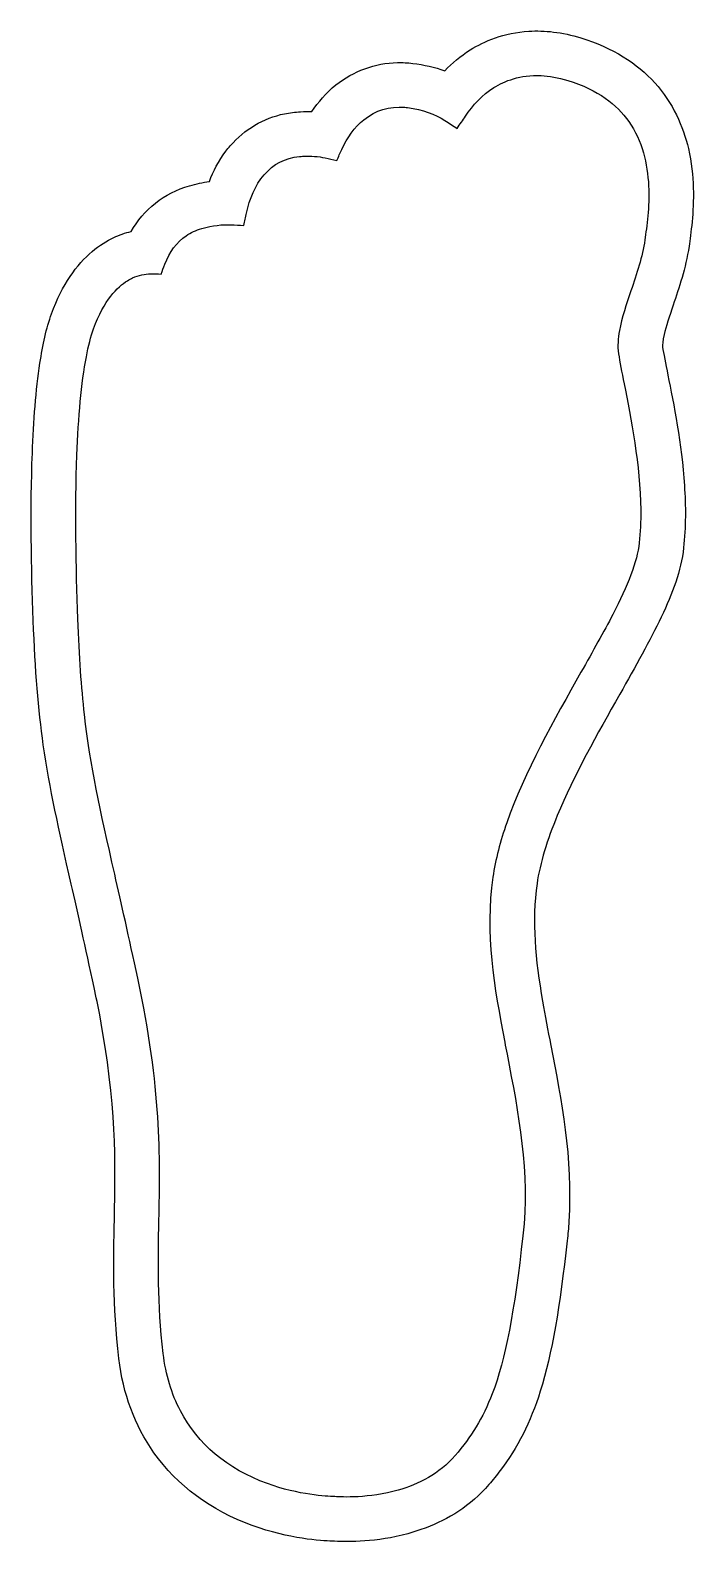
# Model space of a CAD drawing. Header units: millimetres. Extents: x 8 to 112, y 10 to 248.
import ezdxf

# ---------------------------------------------------------------- set-up
doc = ezdxf.new("R2010")
doc.units = ezdxf.units.MM
doc.layers.get('0').update_dxf_attribs({"linetype": 'CONTINUOUS'})

msp = doc.modelspace()

# ---------------------------------------------------------------- linework, layer by layer
for points, knots in [([(76.95, 245.18), (79.13, 246.55), (82.25, 247.88), (86.16, 248.12), (88.63, 248.28), (91.4, 247.98), (94.36, 247.07)], [0, 0, 0, 0, 0.6113944, 0.6113944, 0.6113944, 0.9998782, 0.9998782, 0.9998782, 0.9998782]), ([(94.36, 247.07), (99.35, 245.54), (103.23, 243.05), (105.98, 240), (108.86, 236.82), (110.47, 233.12), (111.28, 229.62), (112.28, 225.31), (112.16, 221.25), (111.86, 218.1), (111.71, 216.55), (111.52, 215.21), (111.38, 214.24), (111.38, 214.24), (111.38, 214.24), (111.38, 214.24)], [0, 0, 0, 0, 0.251853, 0.251853, 0.251853, 0.515091, 0.515091, 0.515091, 0.83921, 0.83921, 0.83921, 1, 1, 1, 1.000028, 1.000028, 1.000028, 1.000028]), ([(55.8, 239.65), (55.8, 239.65), (55.8, 239.65), (55.8, 239.65), (58.55, 241.86), (61.97, 243.1), (65.48, 243.18), (66.28, 243.2), (67.09, 243.16), (67.9, 243.06)], [-0.000017, -0.000017, -0.000017, -0.000017, 0, 0, 0, 0.813554, 0.813554, 0.813554, 1, 1, 1, 1]), ([(80.68, 239.24), (80.68, 239.24), (80.68, 239.24), (80.68, 239.24), (82.34, 240.27), (84.77, 241.28), (88.11, 241.13), (89.36, 241.07), (90.75, 240.84), (92.29, 240.36), (92.29, 240.36), (92.29, 240.36), (92.29, 240.36)], [-0.000033, -0.000033, -0.000033, -0.000033, 0, 0, 0, 0.726924, 0.726924, 0.726924, 1, 1, 1, 1.000037, 1.000037, 1.000037, 1.000037]), ([(52.02, 235.45), (53.02, 236.96), (54.25, 238.41), (55.8, 239.65), (55.8, 239.65), (55.8, 239.65), (55.8, 239.65)], [0.3990928, 0.3990928, 0.3990928, 0.3990928, 1, 1, 1, 1.0000221, 1.0000221, 1.0000221, 1.0000221]), ([(74.9, 232.82), (75.33, 233.46), (75.76, 234.1), (76.19, 234.74), (77.36, 236.48), (78.83, 238.07), (80.68, 239.24), (80.68, 239.24), (80.68, 239.24), (80.68, 239.24)], [-0.328024, -0.328024, -0.328024, -0.328024, 0, 0, 0, 1, 1, 1, 1.000041, 1.000041, 1.000041, 1.000041]), ([(92.29, 240.36), (92.29, 240.36), (92.29, 240.36), (92.29, 240.36), (97.11, 238.88), (100.01, 236.56), (101.89, 233.9), (104.04, 230.85), (104.85, 227.21), (105.02, 223.76), (105.18, 220.42), (104.73, 217.32), (104.43, 215.25)], [-0.000014, -0.000014, -0.000014, -0.000014, 0, 0, 0, 0.306691, 0.306691, 0.306691, 0.658561, 0.658561, 0.658561, 1, 1, 1, 1]), ([(60.2, 234.18), (62.05, 235.68), (64.2, 236.33), (66.67, 236.13), (66.8, 236.12), (66.93, 236.11), (67.07, 236.09), (67.07, 236.09), (67.07, 236.09), (67.07, 236.09)], [0.000021, 0.000021, 0.000021, 0.000021, 0.948646, 0.948646, 0.948646, 1, 1, 1, 1.000056, 1.000056, 1.000056, 1.000056]), ([(67.07, 236.09), (67.07, 236.09), (67.07, 236.09), (67.07, 236.09), (69.42, 235.81), (71.5, 235.04), (72.97, 234.08), (73.61, 233.66), (74.26, 233.24), (74.9, 232.82)], [-0.000066, -0.000066, -0.000066, -0.000066, 0, 0, 0, 1, 1, 1, 1.35474, 1.35474, 1.35474, 1.35474]), ([(39.18, 230.09), (39.18, 230.09), (39.18, 230.09), (39.18, 230.09), (41.41, 232.65), (44.41, 234.43), (47.7, 235.12), (48.53, 235.29), (49.38, 235.39), (50.23, 235.44)], [-0.000032, -0.000032, -0.000032, -0.000032, 0, 0, 0, 0.799111, 0.799111, 0.799111, 1, 1, 1, 1]), ([(55.94, 227.77), (56.21, 228.34), (56.47, 228.91), (56.73, 229.48), (57.58, 231.34), (58.72, 233), (60.2, 234.18)], [-0.272939, -0.272939, -0.272939, -0.272939, 0, 0, 0, 1, 1, 1, 1]), ([(35.89, 224.46), (36.5, 226.06), (37.32, 227.68), (38.47, 229.2), (38.69, 229.5), (38.93, 229.8), (39.18, 230.09), (39.18, 230.09), (39.18, 230.09), (39.18, 230.09)], [0.3802677, 0.3802677, 0.3802677, 0.3802677, 0.8974791, 0.8974791, 0.8974791, 1, 1, 1, 1.000036, 1.000036, 1.000036, 1.000036]), ([(44.49, 225.49), (45.97, 227.21), (47.82, 228.16), (50.06, 228.39), (50.23, 228.4), (50.4, 228.42), (50.57, 228.42), (50.57, 228.42), (50.57, 228.42), (50.57, 228.42)], [0.0000395, 0.0000395, 0.0000395, 0.0000395, 0.9307099, 0.9307099, 0.9307099, 1, 1, 1, 1.0000033, 1.0000033, 1.0000033, 1.0000033]), ([(50.57, 228.42), (50.57, 228.42), (50.57, 228.42), (50.57, 228.42), (51.89, 228.49), (53.07, 228.39), (54.1, 228.17), (54.72, 228.04), (55.33, 227.9), (55.94, 227.77)], [-0.000007, -0.000007, -0.000007, -0.000007, 0, 0, 0, 1, 1, 1, 1.486171, 1.486171, 1.486171, 1.486171]), ([(41.29, 217.53), (41.43, 218.18), (41.58, 218.82), (41.72, 219.47), (42.21, 221.69), (43.09, 223.88), (44.49, 225.49)], [-0.26041, -0.26041, -0.26041, -0.26041, 0, 0, 0, 1, 1, 1, 1]), ([(23.57, 216.57), (24.53, 218.24), (25.79, 219.78), (27.4, 221.05), (28.93, 222.27), (30.75, 223.21), (32.77, 223.78)], [0.2102459, 0.2102459, 0.2102459, 0.2102459, 0.6142863, 0.6142863, 0.6142863, 0.9999438, 0.9999438, 0.9999438, 0.9999438]), ([(28.29, 209.87), (28.48, 210.38), (28.68, 210.9), (28.87, 211.41), (29.61, 213.35), (30.7, 214.87), (32.25, 215.91), (32.95, 216.38), (33.75, 216.76), (34.7, 217.03), (34.7, 217.03), (34.7, 217.03), (34.7, 217.03)], [-0.153907, -0.153907, -0.153907, -0.153907, 0, 0, 0, 0.690081, 0.690081, 0.690081, 1, 1, 1, 1.000019, 1.000019, 1.000019, 1.000019]), ([(34.7, 217.03), (34.7, 217.03), (34.7, 217.03), (34.7, 217.03), (36.4, 217.52), (37.94, 217.7), (39.31, 217.63), (39.97, 217.6), (40.63, 217.57), (41.29, 217.53)], [-0.000039, -0.000039, -0.000039, -0.000039, 0, 0, 0, 1, 1, 1, 1.393596, 1.393596, 1.393596, 1.393596]), ([(11.05, 203.61), (12.71, 208.21), (15.02, 211.38), (17.42, 213.41), (18.58, 214.4), (19.76, 215.12), (20.83, 215.62), (20.83, 215.62), (20.83, 215.62), (20.83, 215.62)], [0.000017, 0.000017, 0.000017, 0.000017, 0.672587, 0.672587, 0.672587, 1, 1, 1, 1.000397, 1.000397, 1.000397, 1.000397]), ([(20.83, 215.62), (20.83, 215.62), (20.83, 215.62), (20.83, 215.62), (21.71, 216.03), (22.63, 216.35), (23.57, 216.57)], [-0.0006895, -0.0006895, -0.0006895, -0.0006895, 0, 0, 0, 0.4731479, 0.4731479, 0.4731479, 0.4731479]), ([(111.38, 214.24), (111.38, 214.24), (111.38, 214.24), (111.38, 214.24), (110.86, 210.75), (109.8, 207.68), (108.89, 204.98), (108.89, 204.98), (108.89, 204.98), (108.89, 204.97)], [-0.000057, -0.000057, -0.000057, -0.000057, 0, 0, 0, 1, 1, 1, 1.000117, 1.000117, 1.000117, 1.000117]), ([(23.8, 209.26), (24.76, 209.71), (25.73, 209.91), (26.65, 209.9), (27.19, 209.89), (27.74, 209.88), (28.29, 209.87)], [0, 0, 0, 0, 1, 1, 1, 1.42366, 1.42366, 1.42366, 1.42366]), ([(17.65, 201.23), (17.65, 201.23), (17.65, 201.23), (17.65, 201.23), (19.3, 205.81), (21.42, 207.83), (23, 208.82), (23.29, 209), (23.55, 209.14), (23.8, 209.26)], [-0.000005, -0.000005, -0.000005, -0.000005, 0, 0, 0, 0.8483477, 0.8483477, 0.8483477, 0.9994724, 0.9994724, 0.9994724, 0.9994724]), ([(102.24, 207.22), (101.53, 205.11), (100.81, 203), (100.43, 200.96), (100.21, 199.74), (100.1, 198.53), (100.29, 197.3)], [0, 0, 0, 0, 0.6265132, 0.6265132, 0.6265132, 0.9999546, 0.9999546, 0.9999546, 0.9999546]), ([(108.89, 204.97), (108.89, 204.97), (108.89, 204.97), (108.89, 204.97), (108.29, 203.2), (107.76, 201.58), (107.47, 200.35), (107.24, 199.35), (107.2, 198.61), (107.22, 198.41), (107.22, 198.38), (107.22, 198.37), (107.22, 198.36), (107.22, 198.36), (107.22, 198.36), (107.22, 198.36)], [-0.000094, -0.000094, -0.000094, -0.000094, 0, 0, 0, 0.526833, 0.526833, 0.526833, 0.952615, 0.952615, 0.952615, 1, 1, 1, 1.000066, 1.000066, 1.000066, 1.000066]), ([(8.16, 155.29), (8.16, 155.29), (8.16, 155.29), (8.16, 155.29), (7.86, 163.49), (7.69, 172.96), (8.02, 181.63), (8.22, 186.76), (8.58, 191.62), (9.22, 195.83), (9.66, 198.73), (10.22, 201.32), (11.05, 203.61)], [-0.000006, -0.000006, -0.000006, -0.000006, 0, 0, 0, 0.5, 0.5, 0.5, 0.796464, 0.796464, 0.796464, 1, 1, 1, 1]), ([(15.18, 155.55), (14.88, 163.64), (14.72, 172.98), (15.04, 181.36), (15.26, 187.27), (15.73, 192.72), (16.52, 196.84), (16.85, 198.57), (17.23, 200.06), (17.65, 201.23), (17.65, 201.23), (17.65, 201.23), (17.65, 201.23)], [0, 0, 0, 0, 0.5, 0.5, 0.5, 0.852557, 0.852557, 0.852557, 1, 1, 1, 1.000003, 1.000003, 1.000003, 1.000003]), ([(107.22, 198.36), (107.22, 198.36), (107.22, 198.36), (107.22, 198.36), (107.38, 197.37), (107.69, 195.8), (108.05, 193.96)], [-0.000127, -0.000127, -0.000127, -0.000127, 0, 0, 0, 1, 1, 1, 1]), ([(100.29, 197.3), (100.48, 196.02), (100.8, 194.43), (101.17, 192.59), (101.17, 192.59), (101.17, 192.59), (101.17, 192.59)], [0, 0, 0, 0, 1, 1, 1, 1.000067, 1.000067, 1.000067, 1.000067]), ([(108.05, 193.96), (108.96, 189.44), (110.22, 183.16), (110.66, 176.55), (110.87, 173.33), (110.88, 170.01), (110.53, 166.74), (110.53, 166.74), (110.53, 166.74), (110.53, 166.74)], [0.0000737, 0.0000737, 0.0000737, 0.0000737, 0.6717554, 0.6717554, 0.6717554, 1, 1, 1, 1.0000045, 1.0000045, 1.0000045, 1.0000045]), ([(101.17, 192.59), (101.17, 192.59), (101.17, 192.59), (101.17, 192.59), (102.24, 187.21), (103.71, 179.76), (103.78, 172.7), (103.8, 170.93), (103.73, 169.18), (103.55, 167.5)], [-0.000018, -0.000018, -0.000018, -0.000018, 0, 0, 0, 0.798856, 0.798856, 0.798856, 1, 1, 1, 1]), ([(103.55, 167.5), (103.23, 164.58), (101.72, 160.78), (99.39, 156.26), (97.97, 153.5), (96.25, 150.46), (94.37, 147.13)], [0.0000084, 0.0000084, 0.0000084, 0.0000084, 0.6203858, 0.6203858, 0.6203858, 0.9999977, 0.9999977, 0.9999977, 0.9999977]), ([(110.53, 166.74), (110.53, 166.74), (110.53, 166.74), (110.53, 166.74), (110.13, 163.1), (108.79, 159.58), (107.02, 155.84), (105.23, 152.07), (102.97, 148.08), (100.48, 143.68), (100.48, 143.68), (100.48, 143.68), (100.48, 143.68)], [-0.000007, -0.000007, -0.000007, -0.000007, 0, 0, 0, 0.498275, 0.498275, 0.498275, 1, 1, 1, 1.000002, 1.000002, 1.000002, 1.000002]), ([(14.14, 113.77), (14.14, 113.77), (14.14, 113.77), (14.14, 113.77), (12.16, 122.52), (10.74, 128.77), (9.75, 135.72), (8.96, 141.31), (8.46, 147.3), (8.16, 155.29), (8.16, 155.29), (8.16, 155.29), (8.16, 155.29)], [-0.000004, -0.000004, -0.000004, -0.000004, 0, 0, 0, 0.554457, 0.554457, 0.554457, 1, 1, 1, 1.000006, 1.000006, 1.000006, 1.000006]), ([(20.98, 115.32), (18.64, 125.69), (17.16, 132.24), (16.23, 140.48), (15.74, 144.77), (15.4, 149.54), (15.18, 155.55)], [0, 0, 0, 0, 0.6575986, 0.6575986, 0.6575986, 0.9999942, 0.9999942, 0.9999942, 0.9999942]), ([(94.37, 147.13), (90.18, 139.7), (85.5, 131.46), (82.69, 123.41), (81.68, 120.53), (80.92, 117.66), (80.51, 114.85)], [0, 0, 0, 0, 0.7365661, 0.7365661, 0.7365661, 0.9999968, 0.9999968, 0.9999968, 0.9999968]), ([(100.48, 143.68), (100.48, 143.68), (100.48, 143.68), (100.48, 143.68), (96.96, 137.43), (93.23, 130.8), (90.65, 124.57), (89.07, 120.74), (87.92, 117.08), (87.46, 113.85), (87.46, 113.85), (87.46, 113.85), (87.46, 113.85)], [-0.000002, -0.000002, -0.000002, -0.000002, 0, 0, 0, 0.619376, 0.619376, 0.619376, 1, 1, 1, 1.000003, 1.000003, 1.000003, 1.000003]), ([(80.51, 114.85), (79.23, 106.02), (80.71, 97.53), (82.38, 88.88), (82.5, 88.25), (82.62, 87.62), (82.74, 86.99), (82.74, 86.99), (82.74, 86.99), (82.74, 86.99)], [0, 0, 0, 0, 0.932395, 0.932395, 0.932395, 1, 1, 1, 1.000027, 1.000027, 1.000027, 1.000027]), ([(17.74, 97.49), (17.74, 97.49), (17.74, 97.49), (17.74, 97.49), (16.36, 103.96), (15.18, 109.16), (14.14, 113.77), (14.14, 113.77), (14.14, 113.77), (14.14, 113.77)], [-0.000004, -0.000004, -0.000004, -0.000004, 0, 0, 0, 1, 1, 1, 1.000013, 1.000013, 1.000013, 1.000013]), ([(87.46, 113.85), (87.46, 113.85), (87.46, 113.85), (87.46, 113.85), (86.6, 107.92), (87.2, 101.88), (88.33, 95.31), (88.72, 93.04), (89.17, 90.72), (89.63, 88.33)], [-0.0000038, -0.0000038, -0.0000038, -0.0000038, 0, 0, 0, 0.7432457, 0.7432457, 0.7432457, 0.9998932, 0.9998932, 0.9998932, 0.9998932]), ([(20.93, 60.95), (20.93, 60.95), (20.93, 60.95), (20.93, 60.95), (21.11, 70.09), (21.29, 78.96), (18.62, 93.15), (18.36, 94.55), (18.06, 95.99), (17.74, 97.49), (17.74, 97.49), (17.74, 97.49), (17.74, 97.49)], [-0.000004, -0.000004, -0.000004, -0.000004, 0, 0, 0, 0.910606, 0.910606, 0.910606, 1, 1, 1, 1.000002, 1.000002, 1.000002, 1.000002]), ([(89.63, 88.33), (91.28, 79.83), (93.1, 70.63), (92.47, 60.61), (92.41, 59.61), (92.32, 58.61), (92.21, 57.59), (92.21, 57.59), (92.21, 57.59), (92.21, 57.59)], [0, 0, 0, 0, 0.90967, 0.90967, 0.90967, 1, 1, 1, 1.000012, 1.000012, 1.000012, 1.000012]), ([(82.74, 86.99), (82.74, 86.99), (82.74, 86.99), (82.74, 86.99), (84.55, 77.65), (86.35, 68.26), (85.24, 58.38)], [-0.000027, -0.000027, -0.000027, -0.000027, 0, 0, 0, 1, 1, 1, 1]), ([(21.64, 39.03), (21.64, 39.03), (21.64, 39.03), (21.64, 39.03), (20.66, 47.51), (20.8, 54.48), (20.93, 60.95), (20.93, 60.95), (20.93, 60.95), (20.93, 60.95)], [-0.000006, -0.000006, -0.000006, -0.000006, 0, 0, 0, 1, 1, 1, 1.000007, 1.000007, 1.000007, 1.000007]), ([(85.24, 58.38), (83.89, 46.41), (82.5, 38.94), (80.41, 33.49), (78.93, 29.62), (77.12, 26.73), (74.55, 23.74)], [0.000006, 0.000006, 0.000006, 0.000006, 0.584151, 0.584151, 0.584151, 0.9999922, 0.9999922, 0.9999922, 0.9999922]), ([(92.21, 57.59), (92.21, 57.59), (92.21, 57.59), (92.21, 57.59), (91.04, 47.18), (89.84, 39.85), (87.97, 33.88), (86.43, 28.96), (84.37, 24.97), (81.67, 21.39), (81.1, 20.63), (80.5, 19.9), (79.88, 19.17), (79.88, 19.17), (79.88, 19.17), (79.88, 19.17)], [-0.000006, -0.000006, -0.000006, -0.000006, 0, 0, 0, 0.5, 0.5, 0.5, 0.912645, 0.912645, 0.912645, 1, 1, 1, 1.000007, 1.000007, 1.000007, 1.000007]), ([(42.61, 12.73), (36.16, 15.08), (30.82, 19.01), (27.15, 24.2), (24.15, 28.45), (22.28, 33.51), (21.64, 39.03), (21.64, 39.03), (21.64, 39.03), (21.64, 39.03)], [0, 0, 0, 0, 0.549931, 0.549931, 0.549931, 1, 1, 1, 1.000004, 1.000004, 1.000004, 1.000004]), ([(45.01, 19.33), (38.65, 21.65), (34.07, 25.57), (31.33, 30.79), (29.93, 33.46), (29, 36.48), (28.62, 39.83)], [0, 0, 0, 0, 0.6620352, 0.6620352, 0.6620352, 0.9999954, 0.9999954, 0.9999954, 0.9999954]), ([(74.55, 23.74), (72.08, 20.86), (68.81, 19.22), (65.59, 18.29), (61.04, 16.99), (56.68, 17.2), (55.64, 17.28), (55.61, 17.28), (55.59, 17.29), (55.57, 17.29)], [0, 0, 0, 0, 0.414824, 0.414824, 0.414824, 1, 1, 1, 1.011448, 1.011448, 1.011448, 1.011448]), ([(55.57, 17.29), (55.54, 17.29), (55.52, 17.29), (55.49, 17.29), (54.43, 17.31), (49.98, 17.52), (45.01, 19.33)], [-0.019216, -0.019216, -0.019216, -0.019216, 0, 0, 0, 1, 1, 1, 1]), ([(79.88, 19.17), (79.88, 19.17), (79.88, 19.17), (79.88, 19.17), (76.98, 15.79), (73.41, 13.67), (69.99, 12.37), (64.84, 10.4), (59.98, 10.17), (57.15, 10.2), (56.32, 10.21), (55.66, 10.24), (55.23, 10.27)], [-0.000007, -0.000007, -0.000007, -0.000007, 0, 0, 0, 0.3336155, 0.3336155, 0.3336155, 0.8356417, 0.8356417, 0.8356417, 0.9831303, 0.9831303, 0.9831303, 0.9831303])]:
    msp.add_open_spline(points, degree=3, knots=knots)
for points in [[(67.9, 243.06), (69.67, 242.85), (71.36, 242.45), (72.93, 241.88)], [(72.93, 241.88), (74.08, 243.08), (75.41, 244.21), (76.95, 245.18)], [(50.23, 235.44), (50.83, 235.46), (51.43, 235.47), (52.02, 235.45)], [(32.77, 223.78), (33.81, 224.08), (34.85, 224.31), (35.89, 224.46)], [(104.43, 215.25), (104.04, 212.59), (103.15, 209.92), (102.24, 207.22)], [(24.61, 98.96), (23.21, 105.48), (22.03, 110.71), (20.98, 115.32)], [(27.95, 60.82), (28.14, 70.86), (28.34, 81.56), (24.61, 98.96)], [(28.62, 39.83), (27.7, 47.8), (27.82, 54.35), (27.95, 60.82)], [(55.23, 10.27), (53.5, 10.31), (48.49, 10.59), (42.61, 12.73)]]:
    msp.add_open_spline(points, degree=3)

doc.saveas('drawing.dxf')
